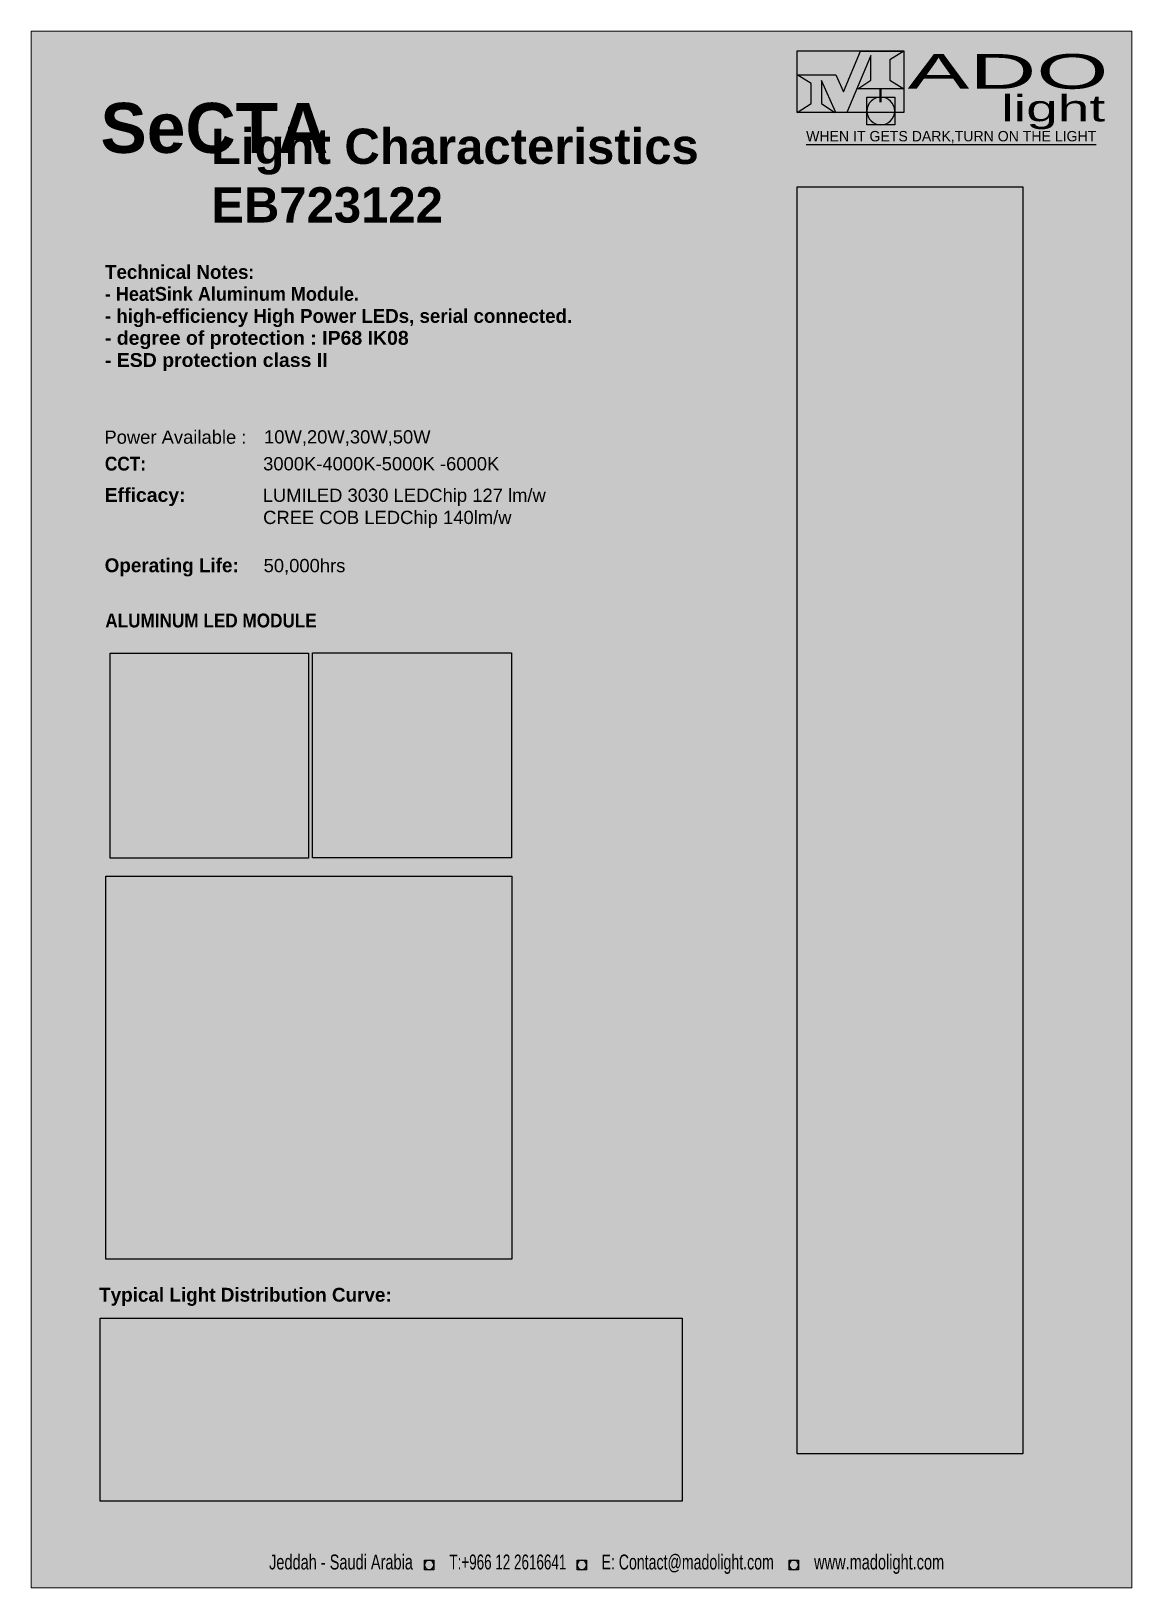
# Paper-space layout '02 - Light Characteristics' of a CAD drawing. Header units: millimetres. Extents: x 0 to 210, y 0 to 297.
# The model-space entities are those that its viewports show. They can reach past a viewport. Long polylines and large blocks are cut down to what shows.
import ezdxf
from ezdxf.enums import TextEntityAlignment as Align

# ---------------------------------------------------------------- set-up
doc = ezdxf.new("R2010")
doc.units = ezdxf.units.MM
for name, color, linetype in [('BACKGROUND', 254, 'Continuous'), ('IMAGES', 7, 'Continuous'), ('LINES', 7, 'Continuous'), ('TEXT', 7, 'Continuous')]:
    doc.layers.add(name, color=color, linetype=linetype)
doc.styles.add('AGENCY_FB', font='AGENCYR.TTF')
doc.styles.add('ARIAL', font='arial.ttf')
doc.styles.add('ARIAL_BOLD', font='arialbd.ttf')
doc.styles.add('BANKGOTHIC', font='bgothm.ttf')
doc.styles.add('LATINWIDE', font='LATINWD.TTF')
doc.styles.add('PHAGSPA_BOLD', font='phagspab.ttf')
doc.styles.add('TECHNIC_BOLD', font='technb_.ttf')
picture_1 = doc.add_image_def('image1.png', size_in_pixel=(321, 185))
picture_2 = doc.add_image_def('image2.png', size_in_pixel=(84, 83))
picture_3 = doc.add_image_def('image3.png', size_in_pixel=(29, 29))
picture_4 = doc.add_image_def('image4.png', size_in_pixel=(29, 29))
picture_5 = doc.add_image_def('image5.png', size_in_pixel=(29, 29))
picture_6 = doc.add_image_def('image8.jpg', size_in_pixel=(1748, 550))
picture_7 = doc.add_image_def('image9.jpg', size_in_pixel=(598, 616))
picture_8 = doc.add_image_def('image10.jpg', size_in_pixel=(595, 616))
picture_9 = doc.add_image_def('image11.jpg', size_in_pixel=(1219, 1151))
picture_10 = doc.add_image_def('image12.jpg', size_in_pixel=(2346, 13172))

msp = doc.modelspace()

# ---------------------------------------------------------------- hatches: boundary and pattern name
at = {"layer": 'BACKGROUND', "true_color": 0xfffbf0}
msp.add_hatch(color=7, dxfattribs=at).paths.add_polyline_path([(229.9, 296.97), (439.88, 296.97), (439.88, 0), (229.9, 0)])

# ---------------------------------------------------------------- linework, layer by layer
at = {"layer": 'LINES', "true_color": 0xeb5701}
for points in [[(384.8, 285.45), (388.06, 293.24)], [(390.05, 292.4), (385.44, 281.52)], [(388.06, 293.24), (396.32, 293.24)], [(390.05, 287.7), (390.05, 292.4)], [(396.32, 293.24), (393.65, 291.55)], [(393.65, 291.55), (393.65, 287.7)], [(375.95, 288.71), (383.36, 288.71)], [(378.62, 287.02), (375.95, 288.71)], [(383.36, 288.71), (384.8, 285.45)], [(378.62, 283.21), (378.62, 287.02)], [(383.36, 281.52), (380.65, 287.61)], [(380.65, 287.61), (380.65, 283.21)], [(387.55, 286.05), (390.05, 287.7)], [(396.32, 286.05), (387.55, 286.05)], [(393.65, 287.7), (396.32, 286.05)], [(375.95, 281.52), (378.62, 283.21)], [(380.65, 283.21), (383.15, 281.52)], [(383.15, 281.52), (375.95, 281.52)], [(385.44, 281.52), (383.36, 281.52)]]:
    msp.add_lwpolyline(points, dxfattribs=at)
at = {"layer": 'LINES', "true_color": 0xffff00}
for points in [[(391.83, 283.46), (391.83, 286)], [(392, 283.46), (392, 286)]]:
    msp.add_lwpolyline(points, dxfattribs=at)
at = {"layer": 'LINES', "true_color": 0x767676}
msp.add_lwpolyline([(377.69, 275.38), (433.02, 275.38)], dxfattribs=at)
at = {"layer": 'LINES', "true_color": 0xffff00}
for points in [[(391.93, 284.44), (390.47, 284.44), (389.29, 283.25), (389.29, 281.79)], [(394.58, 281.79), (394.58, 283.25), (393.39, 284.44), (391.93, 284.44)], [(389.29, 281.79), (389.29, 280.33), (390.47, 279.15), (391.93, 279.15)], [(391.93, 279.15), (393.39, 279.15), (394.58, 280.33), (394.58, 281.79)]]:
    msp.add_open_spline(points, degree=3, dxfattribs=at)
at = {"layer": 'LINES', "true_color": 0xeb5701}
for points in [[(305.79, 5.29), (305.28, 5.29), (304.88, 4.88), (304.88, 4.38)], [(304.88, 4.38), (304.88, 3.88), (305.28, 3.47), (305.79, 3.47)], [(306.7, 4.38), (306.7, 4.88), (306.29, 5.29), (305.79, 5.29)], [(305.79, 3.47), (306.29, 3.47), (306.7, 3.88), (306.7, 4.38)], [(334.91, 5.29), (334.41, 5.29), (334, 4.88), (334, 4.38)], [(334, 4.38), (334, 3.88), (334.41, 3.47), (334.91, 3.47)], [(335.82, 4.38), (335.82, 4.88), (335.41, 5.29), (334.91, 5.29)], [(334.91, 3.47), (335.41, 3.47), (335.82, 3.88), (335.82, 4.38)]]:
    msp.add_open_spline(points, degree=3, dxfattribs=at)
at = {"layer": 'LINES', "true_color": 0xff7f00}
for points in [[(375.34, 5.29), (374.84, 5.29), (374.43, 4.88), (374.43, 4.38)], [(374.43, 4.38), (374.43, 3.88), (374.84, 3.47), (375.34, 3.47)], [(376.25, 4.38), (376.25, 4.88), (375.84, 5.29), (375.34, 5.29)], [(375.34, 3.47), (375.84, 3.47), (376.25, 3.88), (376.25, 4.38)]]:
    msp.add_open_spline(points, degree=3, dxfattribs=at)

# ---------------------------------------------------------------- texts
at = {"layer": 'TEXT', "true_color": 0xeb5701}
for s, height, style, p, p2 in [('ADO', 6.617, 'LATINWIDE', (397.03, 286.05), (435.34, 286.05)), ('light', 5.026, 'BANKGOTHIC', (414.86, 279.82), (434.7, 279.82))]:
    msp.add_text(s, height=height, dxfattribs=dict(at, style=style)).set_placement(p, p2, align=Align.FIT)
at = {"layer": 'TEXT', "true_color": 0xff7f00}
for s, height, style, p, p2 in [('SeCTA', 9.539, 'ARIAL_BOLD', (243.11, 273.81), (286.54, 273.81)), ('EB723122', 6.733, 'ARIAL_BOLD', (264.24, 260.52), (308.42, 260.52)), ('Technical Notes', 2.6425, 'TECHNIC_BOLD', (244, 249.77), (271.34, 249.77)), ('Power Available :', 2.525, 'ARIAL', (243.87, 218.31), (270.96, 218.31)), ('CCT:', 2.642, 'TECHNIC_BOLD', (243.96, 213.19), (251.82, 213.19)), ('Efficacy:', 2.642, 'TECHNIC_BOLD', (243.92, 207.22), (259.35, 207.22)), ('Operating Life:', 2.6425, 'TECHNIC_BOLD', (243.92, 193.8), (269.49, 193.8)), ('ALUMINUM LED MODULE', 2.6425, 'TECHNIC_BOLD', (244.04, 183.26), (284.37, 183.26)), ('Typical Light Distribution Curve:', 2.6425, 'TECHNIC_BOLD', (242.86, 54.61), (298.66, 54.61))]:
    msp.add_text(s, height=height, dxfattribs=dict(at, style=style)).set_placement(p, p2, align=Align.FIT)
at = {"layer": 'TEXT', "true_color": 0xcfcfcf, "style": 'ARIAL_BOLD'}
msp.add_text('Light Characteristics', height=6.7335, dxfattribs=at).set_placement((264.19, 271.7), (357.22, 271.7), align=Align.FIT)
at = {"layer": 'TEXT', "true_color": 0x767676, "style": 'PHAGSPA_BOLD'}
msp.add_text('WHEN IT GETS DARK,TURN ON THE LIGHT', height=1.9791, dxfattribs=at).set_placement((377.69, 276.01), (433.02, 276.01), align=Align.FIT)
at = {"layer": 'TEXT', "true_color": 0x000000, "style": 'TECHNIC_BOLD'}
msp.add_text(':', height=2.64, dxfattribs=at).set_placement((271.35, 249.77))
at = {"layer": 'TEXT', "true_color": 0x000000}
for s, height, style, p, p2 in [('- HeatSink Aluminum Module.', 2.6425, 'TECHNIC_BOLD', (243.96, 245.58), (292.41, 245.58)), ('- high-efficiency High Power LEDs, serial connected.', 2.6425, 'TECHNIC_BOLD', (243.96, 241.38), (333.07, 241.38)), ('- degree of protection : IP68 IK08', 2.6425, 'TECHNIC_BOLD', (243.96, 237.19), (301.9, 237.19)), ('- ESD protection class II', 2.6425, 'TECHNIC_BOLD', (243.96, 232.96), (286.44, 232.96)), ('10W,20W,30W,50W', 2.525, 'ARIAL', (274.31, 218.36), (306.07, 218.36)), ('3000K-4000K-5000K -6000K', 2.525, 'ARIAL', (274.14, 213.23), (319.17, 213.23)), ('LUMILED 3030 LEDChip 127 lm/w', 2.525, 'ARIAL', (274.06, 207.22), (328.04, 207.22)), ('CREE COB LEDChip 140lm/w', 2.525, 'ARIAL', (274.14, 202.99), (321.5, 202.99)), ('50,000hrs', 2.525, 'ARIAL', (274.23, 193.8), (289.82, 193.8)), ('Jeddah - Saudi Arabia', 2.8538, 'AGENCY_FB', (275.28, 3.51), (302.7, 3.51)), ('T:+966 12 2616641', 2.8538, 'AGENCY_FB', (309.66, 3.51), (331.96, 3.51)), ('E: Contact@madolight.com', 2.8538, 'AGENCY_FB', (338.66, 3.51), (371.53, 3.51)), ('www.madolight.com', 2.8538, 'AGENCY_FB', (379.21, 3.51), (404.01, 3.51))]:
    msp.add_text(s, height=height, dxfattribs=dict(at, style=style)).set_placement(p, p2, align=Align.FIT)

# ---------------------------------------------------------------- pictures from other files: only their frames are drawn
at = {"layer": 'IMAGES'}
image = msp.add_image(picture_1, insert=(375.95, 281.52), size_in_units=(20.4, 11.77), dxfattribs=at)
image.dxf.flags = 11
image = msp.add_image(picture_2, insert=(389.29, 279.15), size_in_units=(5.33, 5.29), dxfattribs=at)
image.dxf.flags = 11
image = msp.add_image(picture_10, insert=(375.97, 25.56), size_in_units=(43.06, 241.8), dxfattribs=at)
image.dxf.flags = 11
image = msp.add_image(picture_8, insert=(244.97, 139.23), size_in_units=(37.8, 39.12), dxfattribs=at)
image.dxf.flags = 11
image = msp.add_image(picture_7, insert=(283.54, 139.28), size_in_units=(37.97, 39.12), dxfattribs=at)
image.dxf.flags = 11
image = msp.add_image(picture_9, insert=(244.13, 62.7), size_in_units=(77.43, 73.11), dxfattribs=at)
image.dxf.flags = 11
image = msp.add_image(picture_6, insert=(243.03, 16.55), size_in_units=(111, 34.92), dxfattribs=at)
image.dxf.flags = 11
image = msp.add_image(picture_3, insert=(304.88, 3.47), size_in_units=(1.82, 1.82), dxfattribs=at)
image.dxf.flags = 11
image = msp.add_image(picture_4, insert=(334, 3.47), size_in_units=(1.82, 1.82), dxfattribs=at)
image.dxf.flags = 11
image = msp.add_image(picture_5, insert=(374.43, 3.47), size_in_units=(1.82, 1.82), dxfattribs=at)
image.dxf.flags = 11

psp = doc.layouts.new('02 - Light Characteristics')

# ---------------------------------------------------------------- viewports
at = {"layer": 'Defpoints'}
psp.add_viewport(center=(104.95, 148.52), size=(209.9, 297.039), view_center_point=(334.85, 148.52), view_height=297.039, dxfattribs=at)

doc.saveas('drawing.dxf')
